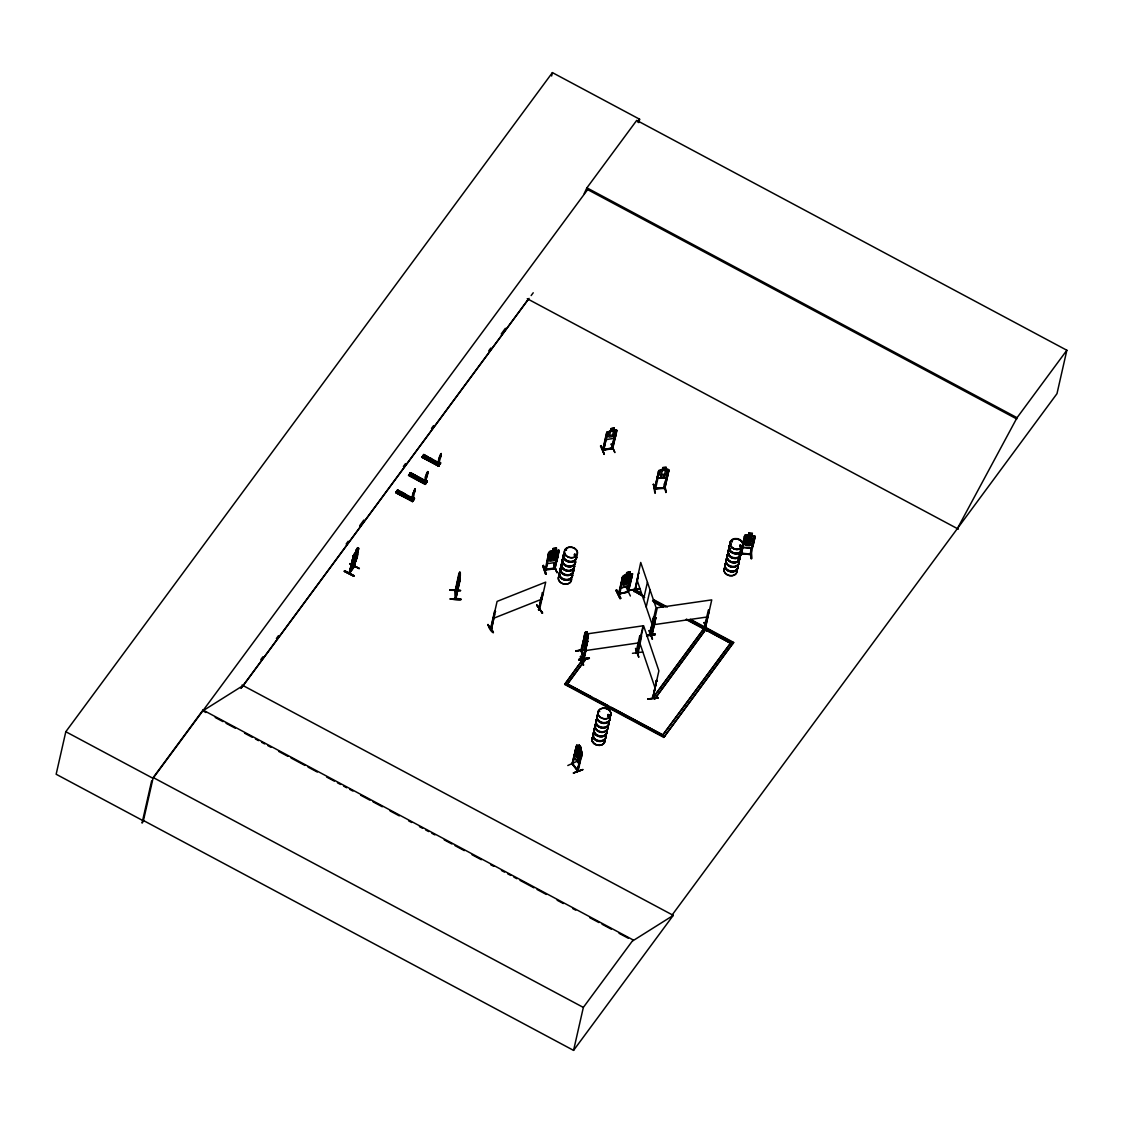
<?xml version="1.0" encoding="UTF-8"?>
<svg xmlns="http://www.w3.org/2000/svg" width="1123" height="1123" viewBox="0 0 1123 1123"><rect width="100%" height="100%" fill="white"/><g stroke="black" fill="none" stroke-linecap="round" stroke-linejoin="round"><path stroke-width="1.5" d="M743.215 547.505L742.612 545.231L743.215 547.505L751.385 548.192L753.042 546.115L751.385 548.094M745.167 538.97C741.278 540.093 752.564 538.268 753.266 539.658M747.539 539.265L748.016 537.075L751.484 537.37M754.319 540.5L750.88 539.616L752.466 540.374M576.071 755.582L576.562 756.523L578.064 755.877L579.229 760.089L578.57 755.961M425.392 481.43L426.403 481.402M426.558 481.528L425.687 481.009L427.751 473.415M741.812 552.825L740.745 552.642L741.741 553.176M741.671 553.737C740.057 552.6 746.907 554.088 750.01 553.765M743.538 541.061L744.142 543.251L752.312 544.009L753.968 542.044L752.242 543.939L744.142 543.251L743.665 540.977M745.419 536.71L744.465 536.331L745.419 536.71L741.447 553.807L740.633 553.667L744.816 535.362L746.093 534.716L755.246 536.415L752.929 546.185M746.093 534.716L744.816 535.362L742.724 545.329M748.465 534.941L748.943 532.849L752.41 533.172L751.806 535.418L753.393 536.275L751.568 544.276L749.448 545.806L746.205 545.525L744.844 543.7L745.742 539.798L747.637 539.251M751.161 554.06C749.715 552.376 751.343 556.053 750.276 553.569M751.259 550.116L751.61 558.791L751.301 549.863M751.315 550.172L751.02 558.735M753.884 537.51L754.853 537.299L753.884 537.51L750.192 553.934M647.831 698.969L658.148 697.888M655.172 634.298L646.722 635.141L655.214 633.934M655.285 634.677L646.581 635.506M658.036 697.537L647.789 698.997L658.148 697.93M450.267 599.247C462.115 596.622 466.789 602.504 450.267 598.784M460.865 599.387L450.253 598.882L460.921 599.078M578.977 660.043C610.421 655.004 557.527 662.317 589.182 658.541M578.864 659.664L589.07 658.19M578.906 659.285L589.112 657.811M426.965 481.739L427.231 480.967L425.533 480.054L423.638 483.143L423.947 482.216L425.968 483.087L425.884 481.627M585.434 651.143L586.192 649.964C584.606 654.33 582.753 643.142 583.286 641.752M583.946 640.728L585.729 645.486C582.36 642.103 585.069 622.254 588.003 638.327M354.363 566.525L354.363 565.753L354.18 567.129M413.264 498.556L415.089 488.814L414.668 490.554M413.376 498.738L412.759 498.373M425.505 483.718L426.361 481.5M629.526 573.825L630.003 571.733L629.456 574.007L632.614 573.825L628.29 592.102L618.773 593.913M628.543 591.414L627.181 592.032L628.824 585.195M455.475 591.33L459.658 572.267L455.433 591.512L455.573 590.052M455.657 590.81L455.643 590.122M459.869 577.826L455.868 598.503L455.461 597.534M455.826 598.952L459.981 580.647L459.546 572.267M412.773 493.713L411.888 499.889M425.491 477.247L425.533 476.433M439.921 463.574L438.812 463.336L441.1 455.587M441.283 453.678C440.019 457.58 442.111 452.162 440.581 453.903M457.833 580.928L458.381 577.896L458.086 587.526M403.48 494.008L403.003 495.018M416.057 477.893L417.237 477.429M429.435 459.854L429.084 458.998M566.329 550.13L565.501 549.947L566.582 549.793M566.062 549.526L566.062 550.003M574.681 554.116L575.917 554.692L574.723 555.169M599.317 710.971L599.738 711.687M608.062 716.067L608.891 715.491L609.691 716.39M608.399 716.362L609.382 715.941L608.863 716.614M731.087 541.749L732.154 541.946M732.14 541.468L731.789 541.23M739.776 546.69L740.099 545.876M740.366 545.946L740.815 546.915M740.324 546.887L740.183 546.003M740.604 547.013L741.362 546.115M741.292 547.294L741.601 546.143M424.634 482.623L425.364 477.177M439.191 462.915L437.914 464.403L438.756 459.026M438.04 464.473L439.037 459.321M494.625 614.421L491.635 628.515L495.369 611.151L494.555 611.474L490.597 628.529L491.846 627.813M539.573 609.452L538.563 609.859L541.216 597.464M455.615 590.712L455.77 598.952M638.833 122.632L639.605 119.22L552.404 72.616L65.808 731.719L56.15 774.252L143.365 820.857L153.205 777.537L203.01 710.059L633.147 939.951L632.965 940.737L673.182 915.456L672.186 914.908L1056.982 393.668L1066.85 350.25L636.727 120.372L586.908 187.836L584.157 193.647M151.633 780.892L142.045 823.075L143.8 820.688M205.93 712.515L202.828 710.859L203.01 710.059M344.34 571.326C373.594 585.63 324.884 561.36 353.605 576.225M349.815 563.914L359.346 568.463L350.081 563.507M354.728 566.048L349.478 573.502L353.478 555.604L349.085 573.32L349.66 572.533M353.478 555.604L349.407 573.488L353.703 555.043M351.429 566.876L352.748 561.219L357.24 554.467M353.38 562.483L354.657 553.934L357.69 547.645L356.44 556.166M353.759 560.798L355.472 554.06M356.342 549.961L356.188 550.663L357.198 549.273M355.247 556.053L354.854 558.033M356.482 552.67L355.317 554.762M357.142 549.877L357.619 547.785M356.202 555.871L357.086 550.635L354.615 556.685L356.202 554.537M353.703 567.073L355.977 556.713L353.534 562.791L355.093 560.63M356.903 551.786L356.131 556.025L356.805 555.562M354.026 567.241L358.083 549.358M354.222 567.157L358.756 548.164L356.272 559.928M351.471 568.238L351.485 566.792C350.98 574.414 361.845 547.462 356.033 555.969M414.036 499.482L397.247 490.611L397.668 489.909L399.325 490.962M397.626 493.151L399.367 490.807M398.763 493.755L400.49 491.411L402.146 492.464M400.462 494.667L402.188 492.323M401.964 495.468L403.69 493.123L405.389 494.036L403.648 496.38M426.628 481.051L425.336 484.041L408.688 474.987L425.406 484.097L427.063 481.697L410.414 472.643L427.147 481.711L426.558 482.511L409.853 473.583L410.358 472.839M410.372 475.885L412.071 473.695M411.481 476.643L413.208 474.299M413.208 477.401L414.906 475.197M414.71 478.201L416.408 476.012M412.759 500.984L411.2 499.482L410.892 500.409L412.787 497.321L414.485 498.233L413.811 499.777L397.275 490.498L413.938 499.538M416.408 479.114L418.093 476.91M412.913 493.769L415.145 488.842M412.52 498.107L412.787 497.321M412.703 501.293L413.882 498.317L413.067 500.268M425.477 455.545L423.806 454.492L423.245 455.447L439.977 464.346L440.174 462.985L439.753 463.743M413.755 499.637L414.036 498.401L412.759 498.458M423.778 457.735L425.505 455.391M424.901 458.338L426.642 456.008L428.298 457.061M426.6 459.251L428.326 456.907M428.102 460.051L429.828 457.721L431.499 458.774M425.533 476.924L426.768 472.853M425.856 476.012L427.905 471.674M429.8 460.963L431.527 458.619M426.501 482.371L426.782 481.121M440.623 462.816L438.798 462.1L440.623 462.816L438.728 465.905L439.037 464.978L437.338 464.08L437.044 464.992L438.77 462.648M438.672 462.69L438.939 461.918M551.632 76.013L552.404 72.616M449.902 590.249L460.584 590.501L449.986 589.856M455.054 591.4L458.886 573.614M459.869 572.519L459.812 574.499C461.707 567.494 456.626 582.991 459.04 583.132M460.346 573.221L460.248 575.608L460.402 574.92M459.223 582.009L459.56 581.251L455.362 599.106L455.166 589.912M455.727 598.292L459.925 579.229L460.304 572.239M487.831 624.781C499.468 637.822 489.417 632.488 488.028 624.43M546.241 574.218L543.42 565.416L542.802 565.852L545.666 574.302L546.311 573.867M545.034 569.558L554.959 568.378M547.322 562.89L545.862 570.021L549.638 552.684L548.726 552.825L545.09 570.203L544.894 569.221M547.14 561.682C547.561 567.452 547.224 552.656 549.273 551.842L550.41 550.93L559.24 550.467L554.874 568.785L558.819 551.674L557.892 551.8L554.144 568.842C553.555 567.494 555.534 567.34 554.86 568.743M547.182 561.767L549.54 555.183L558.356 554.636L557.078 560.251L555.464 562.511L547.589 563.634M548.094 559.493L549.638 552.684M546.297 573.867L545.694 574.274L542.802 565.824M538.787 609.831L539.531 608.568M538.815 609.859L542.339 592.537M539.587 608.989L538.479 609.55L539.391 608.582M538.759 609.27L543.35 592.481L542.521 592.804M551.842 554.916L552.291 552.741L555.66 552.319L552.291 552.741M552.713 550.691L553.162 548.515L556.517 548.024L556.039 550.116M555.632 552.221L555.057 554.495L556.531 554.846M542.212 613.2L536.878 605.086L542.353 612.849M553.709 563.943L557.008 572.674L553.723 564.223M554.004 568.42L555.478 561.711M604.202 454.38L601.1 445.62L600.482 446.07L604.146 454.31M602.812 449.705L606.532 433.001L607.459 432.846M602.911 450.337L606.996 432.018L615.951 429.786L616.99 430.418L612.596 448.695L616.443 431.33L615.53 431.485L611.67 448.807L612.835 447.698M607.094 432.018L606.308 439.626L614.099 438.307L615.713 436.033M603.837 449.523L603.627 450.253L607.066 434.545M607.557 433.141L603.683 450.183M610.519 430.797L610.968 428.607L614.281 428.045L610.996 428.705L610.617 430.853L608.792 431.822L607.908 435.738L609.185 437.128L612.288 436.608L614.323 434.643L615.222 430.741L613.72 430.32L614.281 428.045M613.677 430.235L614.155 428.144M611.165 444.259L614.885 452.583L611.249 443.908M611.895 448.807L614.379 436.58M690.491 619.363L733.628 642.426L663.791 737.39L564.672 684.412L583.076 659.089L584.76 660.591L567.466 684.005L584.872 660.057M565.669 683.037L664.802 736.014M586.15 649.656L576.001 650.75M583.876 658.26C580.844 655.762 582.739 648.196 580.83 650.61L585.125 633.442L581.11 651.242M581.012 649.796L581.195 651.354L585.49 632.052M583.665 665.069C576.661 648.266 584.185 659.875 583.188 665.195L580.268 656.702L580.9 656.295M587.076 631.996C589.126 639.591 586.683 627.799 586.501 634.27L585.981 633.569L585.097 637.471L586.066 643.128L586.922 642.833L586.641 640.91M587.09 632.165L586.613 634.256L585.995 632.291M587.175 632.965L587.582 635.337M583.946 658.05L587.806 638.931L587.736 634.635M587.54 636.867L587.975 634.748M582.332 661.026L586.206 643.704L587.231 643.858L586.206 643.704M582.57 661.082L588.649 633.667L643.072 625.806L636.783 653.263L635.969 652.688M564.672 684.412L583.076 659.089M583.469 660.857L583.258 659.889L583.427 660.928M583.735 658.878L585.743 649.473M586.515 646.062L587.666 640.966L583.286 660.984M585.995 650.231L584.1 658.822L581.223 650.371M567.803 765.521L576.871 761.38M572.59 762.938L572.702 764.552L576.38 746.627L572.154 763.893L577.755 771.403L577.685 769.817L577.685 770.659M574.569 754.993L576.759 745.335M572.646 763.022L572.702 764.552L576.057 746.767M578.71 747.02L579.187 744.928L578.654 747.216L577.671 746.598L575.874 754.572L578.191 759.864L579.51 759.443L580.394 755.526L580.17 751.498L578.387 748.943M579.454 745.84L580.409 748.058L580.563 747.356M573.53 772.961C601.774 762.671 554.467 779.713 582.697 769.788M576.787 750.515L577.334 753.449L579.047 755.807L580.352 755.4L580.956 747.441L579.089 744.97L580.858 747.483M581.026 747.455L580.451 749.588M577.194 770.631L581.363 753.477L577.587 771.262M577.601 770.56L581.363 753.477M581.714 751.315C582.781 756.958 579.791 765.296 575.481 753.842L575.425 750.852L575.58 753.8M582.233 752.817L578.064 771.262L572.253 763.191M626.325 574.639L622.984 576.296L618.633 594.53L619.559 594.39L623.476 577.264L622.451 577.208L618.492 594.235L628.164 591.779M623.04 576.197C621.328 577.011 621.173 591.526 620.935 586.038M619.433 593.969L619.573 593.969M620.668 598.152L616.541 589.94L620.682 598.138L620.064 598.629L615.994 590.375L620.064 598.615M626.03 576.815L625.609 578.991L623.377 579.58M626.494 577.025L626.325 577.713L628.403 576.506M626.48 581.461L629.638 578.612L627.055 581.56L628.613 583.469L626.325 582.177L623.097 584.943L625.75 581.896C621.96 580.072 626.466 578.64 626.325 581.391M629.975 578.387L628.543 578.12C632.446 572.772 620.556 579.201 629.062 576.113M631.154 574.99L627.546 592.298M628.248 592.172L632.179 575.046L631.294 575.271M629.568 590.459L639.829 588.578L629.624 590.08M658.724 470.621L667.988 469.428L665.771 469.554L666.22 467.365L662.795 467.575L662.317 469.667L658.724 470.621L654.639 489.01L658.836 470.649M630.382 596.004L626.395 587.708M655.565 488.884L659.369 471.576M653.502 484.462L654.863 493.067M644.686 597.38L634.018 591.091L635.028 589.715L641.191 593.014M635.155 589.21L634.818 590.656L640.728 562.455L656.043 607.585L649.852 635.014L650.049 634.186M638.65 573.558L638.734 572.744L634.818 590.656L634.916 589.772M660.535 478.201L662.893 467.645M635.169 590.6L638.257 576.787M663.735 478.005L666.22 467.365L662.823 467.673M666.543 476.208L663.918 488.491L667.708 471.099M667.918 469.498L668.901 470.13L664.76 488.449L665.041 487.438M654.737 488.968L664.844 488.351L668.999 469.99L667.904 469.4M664.605 483.845L665.967 492.141M643.563 599.233L647.438 582.219M632.474 653.305L642.595 652.028M638.945 657.137L635.534 648.406L638.524 656.885M639.703 635.983L640.728 636.137L639.703 635.983L635.829 653.305L636.755 652.168M646.202 606.981L650.063 589.968M636.615 652.786L640.615 635.843M641.598 635.983L638.061 653.811L637.429 652.435M648.968 630.761L652.421 639.184L649.431 630.649M649.487 634.27L653.783 617.103L650.203 634.972L650.077 633.428L649.824 634.242M649.754 634.972L653.783 617.103M705.595 626.718L704.626 627.448L705.595 627.28L711.743 599.879L657.32 607.74L651.003 635.099L652.168 634.018M655.888 617.931L651.944 635.057L655.79 617.636L654.863 617.776L655.79 617.636M656.632 680.341L652.716 698.253L656.632 680.341L653.067 698.197L653.039 696.807M652.716 698.253L658.892 670.824L643.591 625.693L637.345 652.954M143.449 820.506L573.572 1050.384L583.342 1007.415L633.147 939.951M654.695 699.011L705.791 629.442L654.695 699.011L652.898 698.043M663.791 737.39L733.628 642.426M704.247 622.493L706.634 628.389M704.5 627.378L709.287 609.929L708.36 610.056L704.402 627.083L705.623 627.21M705.455 627.336L709.287 609.929M707.574 631.168L704.191 622.493M740.703 553.737L740.857 552.684M749.041 532.92L748.564 535.11L746.669 535.643L745.77 539.559L747.132 541.384L750.375 541.693L752.494 540.177M750.866 554.692L755.133 536.345L754.123 535.629M957.372 528.596L1017.045 417.714L1066.85 350.25M583.511 657.502L584.297 658.106L583.427 658.12M602.574 450.028L612.807 448.049M603.065 449.747L603.907 449.691M424.508 482.553L427.526 474.72M582.233 660.731L583.483 660.282M651.003 634.79L651.228 634.116M413.994 490.653L415.033 488.87M438.925 458.788L441.311 453.524M440.062 454.955L439.051 458.366M356.749 557.977L351.696 566.259M356.328 559.858L351.359 568.182M356.426 556.657L357.479 553.793L356.524 556.713M414.78 491.986L414.963 490.498M440.918 456.57L440.932 455.208M344.593 570.933L353.815 575.931M344.663 570.652L353.927 575.566M349.155 573.151L354.671 566.02M354.7 562.3L355.921 559.465M357.058 553.386L352.917 559.282M664.746 488.028L654.47 488.603L665.097 487.733M654.695 488.365L655.607 487.929L655.678 488.87M664.03 488.449L663.89 487.452L664.928 487.438M412.969 493.208L413.643 492.183M353.155 564.462L354.573 558.187L352.594 561.205M354.461 553.667L353.745 555.141L358.321 548.249M412.464 501.63L395.731 492.744L396.335 491.916M425.785 483.578L425.182 484.406L408.477 475.478L409.081 474.65L425.771 483.592L408.983 474.734M438.616 466.213L421.869 457.328L423.806 454.492M412.436 501.672L413.039 500.844L396.335 491.944M438.574 466.256L439.177 465.427L422.037 457.061L438.714 466.017L422.08 456.836L438.84 465.905M439.949 464.361L440.553 463.532L423.722 454.745M404.069 495.327L404.252 494.232L403.269 494.176M415.763 476.994L415.749 477.752M429.056 459.125L429.828 458.591M566.371 549.961L565.852 549.61M607.711 715.814L608.582 715.393M740.029 545.904L740.366 546.662M741.32 546.845L740.773 545.89M439.683 463.294L439.36 464.936L439.893 463.406M427.021 472.657L427.624 471.716M353.801 558.061L354.868 556.264M602.756 449.944L612.442 448.274M612.667 448.667L602.784 450.309M355.233 556.418L356.089 555.366M582.332 660.717L583.258 660.577M704.683 626.802L705.567 626.311M554.93 568.715L545.076 570.147M554.215 568.224L555.197 568.041M395.872 492.506L412.801 501.167L395.998 492.379M397.584 490.147L414.401 498.977L412.59 501.307M408.856 474.973L410.414 472.643M422.473 456.528L439.051 465.554M423.385 455.194L440.118 464.08M630.312 583.539L628.782 585.855L621.44 587.806M621.342 587.891L628.894 585.995L630.452 583.623M493.362 632.53L487.915 624.711M629.666 581.672L631.182 579.384M621.777 581.784L622.226 583.735L629.764 581.812L631.337 579.454M614 438.167L615.572 435.949M357.002 551.842L355.331 554.158M353.633 557.822L357.605 552.432L353.731 557.878M354.643 556.896L356.258 554.664M547.926 557.541L548.487 559.465L556.348 558.342L557.963 556.082M587.638 189.619L153.023 778.323L65.808 731.719M637.527 122.042L639.605 119.22M260.789 659.65L262.866 656.829M276.398 638.51L278.476 635.688M346.137 544.037L348.214 541.216M359.669 525.718L363.824 520.075M403.382 466.494L405.459 463.673M431.485 428.425L433.562 425.617M488.73 350.881L490.807 348.074M501.223 333.966L505.378 328.323M528.259 299.265L240.982 688.385L243.059 685.577L202.828 710.859M242.049 687.192L529.073 298.395M531.151 295.574L533.228 292.766M397.668 489.909L395.9 492.393L412.773 501.209M356.089 550.003L357.802 547.701M353.801 555.773L353.015 556.236M352.425 562.076L355.514 558.033M411.2 499.482L412.759 500.577M425.533 480.054L427.231 480.967M413.039 498.317L411.762 499.819L412.899 494.738M414.485 498.233L412.66 497.503M438.896 465.161L439.753 464.136M633.905 591.624L635.267 590.165M654.821 698.478L653.024 697.509L703.995 628.487L653.951 696.639M573.572 1050.384L673.253 915.357L242.049 685.03M572.14 763.696L576.604 745.265L577.531 745.49L576.661 745.377M573.221 763.794L572.449 763.556M604.202 454.071L601.1 445.62M579.777 759.639L580.802 758.376M574.499 754.923L574.667 757.871L579.075 763.766L580.226 762.419M649.501 630.396L652.421 639.184M543.392 565.431L546.101 574.204M655.299 493.025L653.642 484.153L652.996 484.546M635.281 589.898L634.579 589.126L634.734 590.558M637.639 653.811L637.78 653.193M653.179 697.495L652.477 696.723L653.193 697.397M584.213 658.12L581.644 650.863M630.003 578.205L628.024 580.282L625.034 581.054L623.812 579.791L626.802 572.548L630.045 571.818M552.881 557.387L556.152 555.029L553.485 557.766L555.127 559.9L552.713 558.313L549.358 560.784L552.109 557.963C548.024 555.45 552.979 554.93 552.769 557.541M429.126 458.97L430.488 459.068M404.238 495.243L404.378 494.373M574.541 554.201L574.218 555.015M741.264 546.733L741.138 546.003M349.604 572.014L354.222 566.371M349.871 563.788L359.135 568.701M556.573 554.664L554.509 556.573L551.393 557.022L550.088 555.59L550.986 551.688L552.811 550.747L553.162 548.515M623.293 579.44L622.156 580.549L630.733 577.461M740.717 553.302L751.09 554.622L740.604 553.639M748.578 542.283L752.017 540.444L749.266 542.676L751.006 545.343L748.465 543.055L744.984 544.837L747.834 542.535L746.191 539.952L748.606 542.283M549.54 555.183L548.305 556.096M490.891 627.785L490.835 628.824L497.096 601.409L545.694 582.135L539.559 609.536L538.661 609.817M625.511 578.949L623.812 580.029L622.914 583.932L624.135 585.181L627.111 584.395L629.091 582.29L630.901 574.302L629.456 574.007M430.221 459.911L430.6 459.11L429.168 459.489M416.043 476.784L415.875 477.893M608.427 715.421L608.161 716.32M609.396 716.628L607.768 715.969M427.61 471.534L427.877 473.485M551.912 554.888L550.088 555.843L549.189 559.745L550.481 561.163L553.597 560.686L555.646 558.749L557.457 550.747L555.941 550.298L556.376 548.108L553.288 548.656M354.278 566.287L354.419 565.669M575.874 749.266L577.966 751.189M574.667 757.871L579.075 763.766M581.489 756.818L575.832 749.42M662.444 469.821L660.577 470.621L659.678 474.538L661.012 476.11L664.212 475.913L666.304 474.131L667.188 470.228L665.63 469.639M585.434 642.117C583.525 641.64 584.255 644.855 585.532 643.128L585.659 646.932M577.419 745.419L581.77 751.301M572.856 764.103L577.545 769.971M495.566 611.417L494.555 611.474M491.004 628.768L491.692 628.431M493.222 618.422L541.833 599.149M628.585 578.205L631.73 577.994L630.663 577.545M628.389 578.808L625.399 579.608L624.514 583.511L627.49 582.725L629.287 574.709L626.297 575.467L625.413 579.37L628.403 578.612M403.157 495.046L404.098 495.215M739.832 546.41L741.264 547.168M626.929 572.674L629.933 571.916M623.476 577.264L622.451 577.208M615.966 590.417L616.597 589.926L620.612 598.489M619.671 593.52L627.42 591.863M615.643 431.779L616.443 431.33M603.795 449.397L611.67 448.063M554.86 555.099L551.744 555.576L550.86 559.493L553.976 559.015L555.787 551L552.656 551.449L551.772 555.352L554.888 554.902M584.676 636.109L587.161 642.384M629.554 590.319L639.591 588.466M654.035 617.861L653.418 617.159M646.792 635.969L655.285 634.621M704.598 627.364L705.525 627.224M656.899 681.1L656.281 680.398M549.737 552.979L548.726 552.825M548.487 559.465L556.348 558.342M545.989 569.235L553.92 568.098L554.032 568.814M556.994 572.632L553.653 563.928M585.378 634.2L584.76 633.498M653.46 624.753L707.869 616.892M587.582 641.78L587.666 640.966M584.311 649.431L575.945 651.129M575.931 650.989L586.234 649.305M584.788 650.68L639.212 642.819M536.878 605.339L542.718 612.99M542.311 613.116L536.822 605.086M662.289 470.523L665.476 470.326M661.391 474.425L664.591 474.243M658.134 478.173L666.009 477.71L667.609 475.619L666.093 477.865L658.036 478.258L657.446 476.236M659.426 471.871L658.429 471.618M667.778 471.393L668.648 471.042M664.605 483.887L665.939 492.421M655.706 488.14L663.833 487.677M651.873 634.635L651.228 635.113M582.612 660.464L583.567 660.408M416.212 476.854L416.97 477.078M740.492 545.722L741.475 546.017M575.481 555.562L574.4 555.127M460.514 590.698L449.902 589.772M455.531 591.063L455.489 598.391M748.115 537.243L751.357 537.524M745.195 539.138L747.637 539.335M750.726 540.219L747.483 539.938L746.584 543.855L749.827 544.122L751.652 536.106L748.409 535.811L747.511 539.714L750.754 540.023M743.314 547.35L751.315 548.024M349.8 571.916L349.604 572.8M704.261 622.774L707.041 631.294M608.694 715.267L609.199 715.421A6.766 5.348 12.8 0 1 603.598 723.015A6.766 5.348 12.8 0 1 597.661 714.481M664.184 483.859L665.827 492.492M583.665 658.766L580.9 650.498M632.502 573.881L624.135 575.201M576.773 750.669L577.868 751.231M351.653 564.883L351.794 566.301L351.808 564.855M586.908 187.836L1017.045 417.714M586.627 189.071L1016.764 418.963M527.249 298.718L958.382 529.144M653.516 599.598L667.385 607.01M634.902 590.249L641.065 593.548M653.389 600.131L665.714 606.715M690.378 619.896L733.516 642.946M634.018 591.091L643.268 596.032M652.505 600.973L663.3 606.729M686.406 619.082L732.505 644.321L686.279 619.615M653.923 602.321L663.174 607.262M423.806 482.399L425.505 483.311M397.275 490.498L414.148 499.328M582.963 659.622L584.76 660.591M567.199 683.851L591.596 696.892M594.657 698.534L608.371 705.862M611.431 707.49L663.286 735.2M564.785 683.879L663.918 736.856M215.209 717.471L222.944 721.612M226.046 723.268L235.325 728.223M244.603 733.193L252.338 737.32M255.44 738.976L258.529 740.633M261.631 742.289L264.719 743.945M267.821 745.588L270.91 747.244M278.644 751.385L287.923 756.341M291.025 757.997L304.951 765.437M308.039 767.093L317.332 772.048M326.611 777.018L334.345 781.145M337.447 782.801L340.536 784.458M343.624 786.114L346.726 787.77M349.815 789.413L352.917 791.069M360.651 795.21L369.93 800.166M373.033 801.822L382.311 806.777M390.046 810.918L399.325 815.874M408.618 820.843L411.706 822.499M419.441 826.626L422.543 828.283M425.631 829.939L428.733 831.596M431.822 833.252L434.91 834.894M444.203 839.864L451.937 843.991M455.026 845.647L464.318 850.616M472.053 854.743L481.332 859.713M490.611 864.668L493.713 866.324M501.448 870.451L504.536 872.108M507.638 873.764L510.726 875.421M513.829 877.077L516.917 878.719M520.019 880.376L533.944 887.816M537.033 889.472L546.311 894.441M557.148 900.225L563.339 903.538M572.618 908.493L575.72 910.149M589.645 917.589L598.924 922.559M602.012 924.201L611.305 929.17M619.04 933.297L628.319 938.266M153.205 777.537L583.342 1007.415M615.895 429.856L616.878 430.46M559.24 550.467L558.229 549.905M753.196 539.812L754.193 540.612M585.729 638.327L585.083 637.639L584.199 641.542L585.209 647.185M574.639 554.902L575.86 554.565M577.699 751.933L579.454 754.277L578.57 758.179L576.815 755.835L578.598 747.862L580.324 750.22L579.426 754.137L577.713 751.778M575.636 753.786L579.875 759.597M605.76 437.717L606.308 439.626M586.192 636.067L587.161 638.833M585.574 639.015L586.487 641.612M557.078 560.251L555.464 562.511M649.824 634.93L649.529 634.27M635.829 652.575L635.941 653.291M636.867 579.468L652.168 624.599M639.717 642.707L655.032 687.823M587.385 636.853L587.891 638.341M585.574 638.861L586.445 641.444M459.714 573.797L459.925 574.499M657.573 476.222L658.162 478.272M459.995 579.089L459.77 575.201L458.984 581.728M352.425 560.616L352.524 562.132M575.439 562.047A6.668 5.278 12.8 0 1 567.199 566.61A6.668 5.278 12.8 0 1 563.072 558.496M575.594 561.781A6.766 5.348 12.8 0 1 567.241 566.399A6.766 5.348 12.8 0 1 563.044 558.173M574.358 564.434A6.682 5.292 12.8 0 1 566.343 570.386A6.682 5.292 12.8 0 1 563.241 561.233A6.626 5.25 12.8 0 0 566.385 570.245A6.626 5.25 12.8 0 0 574.33 564.322M576.661 557.092A6.766 5.348 12.8 0 1 568.308 561.711A6.766 5.348 12.8 0 1 564.111 553.485M575.411 562.623A6.654 5.264 12.8 0 1 566.568 565.529A6.654 5.264 12.8 0 1 563.255 557.71M576.492 557.359A6.654 5.264 12.8 0 1 568.266 561.907A6.654 5.264 12.8 0 1 564.153 553.807M575.65 561.542A6.766 5.348 12.8 0 1 567.297 566.16A6.766 5.348 12.8 0 1 563.1 557.934M576.717 556.854A6.766 5.348 12.8 0 1 568.364 561.472A6.766 5.348 12.8 0 1 564.167 553.246M576.689 556.573A6.668 5.278 12.8 0 1 568.449 561.121A6.668 5.278 12.8 0 1 564.308 553.007M572.154 574.035A6.668 5.278 12.8 0 1 564.167 579.987A6.668 5.278 12.8 0 1 561.065 570.849M572.309 573.755A6.766 5.348 12.8 0 1 564.195 579.777A6.766 5.348 12.8 0 1 561.065 570.512M571.284 577.966A6.682 5.292 12.8 0 1 563.269 583.932A6.682 5.292 12.8 0 1 560.166 574.765M571.312 577.812A6.682 5.292 12.8 0 1 563.297 583.778A6.682 5.292 12.8 0 1 560.195 574.611M574.414 566.413A6.626 5.25 12.8 0 1 566.217 570.933A6.626 5.25 12.8 0 1 562.118 562.876M574.527 566.174A6.682 5.292 12.8 0 1 566.259 570.737A6.682 5.292 12.8 0 1 562.118 562.609M573.376 569.052A6.766 5.348 12.8 0 1 565.262 575.088A6.766 5.348 12.8 0 1 562.132 565.824M572.323 573.249A6.654 5.264 12.8 0 1 564.35 579.187A6.654 5.264 12.8 0 1 561.247 570.063M573.207 569.347A6.654 5.264 12.8 0 1 566.076 575.481A6.654 5.264 12.8 0 1 561.107 567.185M572.365 573.502A6.766 5.348 12.8 0 1 564.251 579.538A6.766 5.348 12.8 0 1 561.107 570.273M573.432 568.814A6.766 5.348 12.8 0 1 565.318 574.85A6.766 5.348 12.8 0 1 562.174 565.585M573.404 568.561A6.668 5.278 12.8 0 1 567.115 574.808A6.668 5.278 12.8 0 1 560.63 567.634M561.275 566.399A6.668 5.278 12.8 0 1 562.3 565.36M608.694 721.892A6.668 5.278 12.8 0 1 603.276 728.167A6.668 5.278 12.8 0 1 595.723 722.328M595.92 720.966A6.668 5.278 12.8 0 1 596.566 719.731M608.848 721.598A6.766 5.348 12.8 0 1 601.605 727.83A6.766 5.348 12.8 0 1 596.552 719.408M608.048 727.227A6.668 5.278 12.8 0 1 599.808 731.775A6.668 5.278 12.8 0 1 595.667 723.675M608.062 726.946A6.626 5.25 12.8 0 1 599.879 731.48A6.626 5.25 12.8 0 1 595.766 723.409M608.147 714.354A6.766 5.348 12.8 0 1 608.652 721.696A6.766 5.348 12.8 0 1 599.682 721.991A6.766 5.348 12.8 0 1 597.618 714.719M608.877 721.106A6.668 5.278 12.8 0 1 601.731 727.255A6.668 5.278 12.8 0 1 596.748 718.945M608.006 714.691A6.654 5.264 12.8 0 1 608.498 721.907A6.654 5.264 12.8 0 1 599.682 722.201A6.654 5.264 12.8 0 1 597.647 715.042M608.905 721.359A6.766 5.348 12.8 0 1 601.661 727.592A6.766 5.348 12.8 0 1 596.594 719.169M609.256 715.07A6.668 5.278 12.8 0 1 603.655 722.665A6.668 5.278 12.8 0 1 597.815 714.242M605.901 736.66A6.668 5.278 12.8 0 1 597.661 741.222A6.668 5.278 12.8 0 1 593.52 733.108M605.802 734.989A6.766 5.348 12.8 0 1 598.559 741.222A6.766 5.348 12.8 0 1 593.505 732.786M604.764 739.187A6.668 5.278 12.8 0 1 596.762 745.139A6.668 5.278 12.8 0 1 593.674 736A6.682 5.292 12.8 0 0 596.804 744.998A6.682 5.292 12.8 0 0 604.806 739.046M604.778 738.934A6.626 5.25 12.8 0 1 598.545 745.153A6.626 5.25 12.8 0 1 592.088 738.022M592.733 736.786A6.626 5.25 12.8 0 1 593.758 735.776M607.908 727.648A6.626 5.25 12.8 0 1 599.724 732.168A6.626 5.25 12.8 0 1 595.611 724.11M606.869 730.287A6.766 5.348 12.8 0 1 599.626 736.52A6.766 5.348 12.8 0 1 594.572 728.097M605.83 734.484A6.668 5.278 12.8 0 1 598.685 740.633A6.668 5.278 12.8 0 1 593.702 732.322M606.771 733.333A6.668 5.278 12.8 0 1 597.899 736.239A6.668 5.278 12.8 0 1 594.586 728.406M605.859 734.737A6.766 5.348 12.8 0 1 598.615 740.969A6.766 5.348 12.8 0 1 593.562 732.547M606.925 730.048A6.766 5.348 12.8 0 1 599.682 736.281A6.766 5.348 12.8 0 1 594.629 727.858M606.897 729.782A6.668 5.278 12.8 0 1 598.91 735.733A6.668 5.278 12.8 0 1 595.808 726.595M740.759 552.334A6.668 5.278 12.8 0 1 732.758 558.285A6.668 5.278 12.8 0 1 729.655 549.133M740.913 552.053A6.766 5.348 12.8 0 1 732.8 558.075A6.766 5.348 12.8 0 1 729.655 548.81M739.187 554.944A6.668 5.278 12.8 0 1 737.362 561.837A6.668 5.278 12.8 0 1 728.49 560.251A6.668 5.278 12.8 0 1 728.771 553.077M739.215 554.678A6.626 5.25 12.8 0 1 733.642 562.216A6.626 5.25 12.8 0 1 727.83 553.85M740.211 544.795A6.766 5.348 12.8 0 1 740.324 552.446A6.766 5.348 12.8 0 1 730.848 551.772A6.766 5.348 12.8 0 1 730.722 544.122M740.941 551.547A6.668 5.278 12.8 0 1 732.94 557.499A6.668 5.278 12.8 0 1 729.838 548.347M740.085 545.118A6.668 5.278 12.8 0 1 740.197 552.67A6.668 5.278 12.8 0 1 730.848 551.997A6.668 5.278 12.8 0 1 730.722 544.444M740.282 550.452A6.766 5.348 12.8 0 1 738.429 557.443A6.766 5.348 12.8 0 1 729.431 555.843A6.766 5.348 12.8 0 1 729.711 548.571M741.348 545.764A6.766 5.348 12.8 0 1 739.495 552.755A6.766 5.348 12.8 0 1 730.497 551.154A6.766 5.348 12.8 0 1 730.778 543.869M741.32 545.511A6.668 5.278 12.8 0 1 739.495 552.418A6.668 5.278 12.8 0 1 730.624 550.832A6.668 5.278 12.8 0 1 730.905 543.658M737.727 565.711A6.668 5.278 12.8 0 1 730.568 571.86A6.668 5.278 12.8 0 1 725.584 563.549M737.867 565.431A6.766 5.348 12.8 0 1 730.624 571.663A6.766 5.348 12.8 0 1 725.57 563.227M736.828 569.628A6.668 5.278 12.8 0 1 729.683 575.776A6.668 5.278 12.8 0 1 724.7 567.466M736.842 569.389A6.626 5.25 12.8 0 1 729.739 575.495A6.626 5.25 12.8 0 1 724.798 567.227M739.734 556.699A6.626 5.25 12.8 0 1 731.789 562.609A6.626 5.25 12.8 0 1 728.701 553.527M739.832 556.461A6.682 5.292 12.8 0 1 731.817 562.412A6.682 5.292 12.8 0 1 728.715 553.26M738.246 559.38A6.766 5.348 12.8 0 1 732.561 567.073A6.766 5.348 12.8 0 1 726.637 558.538M737.895 564.925A6.668 5.278 12.8 0 1 730.75 571.074A6.668 5.278 12.8 0 1 725.767 562.763M738.106 559.675A6.668 5.278 12.8 0 1 732.505 567.269A6.668 5.278 12.8 0 1 726.651 558.847M737.923 565.178A6.766 5.348 12.8 0 1 730.68 571.41A6.766 5.348 12.8 0 1 725.626 562.988M738.99 560.489A6.766 5.348 12.8 0 1 731.747 566.722A6.766 5.348 12.8 0 1 726.693 558.299M738.962 560.237A6.668 5.278 12.8 0 1 731.817 566.371A6.668 5.278 12.8 0 1 726.834 558.061M356.96 553.934L355.359 557.808C356.623 558.201 355.233 560.419 354.924 558.721L353.015 562.763L354.166 557.822L355.107 557.822L356.96 553.934M552.867 553.049L552.698 553.751L554.86 552.741L552.867 553.049M553.765 548.922L553.611 549.624L555.773 548.628L553.765 548.922M610.463 431.541L609.564 435.457L612.667 434.924L613.551 431.021L610.463 431.541M611.558 429.014L611.403 429.702L613.551 428.677L611.558 429.014M586.459 634.944L584.676 642.932L585.588 645.514L587.343 637.541L586.459 634.944M586.29 637.036L586.711 639.394L586.29 637.036M578.57 749.911L579.538 752.115L578.57 749.911M627.392 572.884L627.224 573.586L629.315 572.393L627.392 572.884M663.412 468.052L663.244 468.74L665.462 467.926L663.412 468.052M663.131 734.526L730.834 642.819L663.131 734.526M748.606 537.552L750.543 538.422L748.606 537.552M749.532 533.425L751.469 534.309L749.532 533.425M426.937 482.006L410.021 473.232L426.937 482.006M566.315 555.759A6.682 5.292 12.8 0 0 577.362 554.158A6.682 5.292 12.8 0 0 569.15 547.027A6.682 5.292 12.8 0 0 566.315 555.759M566.301 555.969A6.626 5.25 12.8 0 0 577.25 554.397A6.626 5.25 12.8 0 0 569.108 547.308A6.626 5.25 12.8 0 0 566.301 555.969M599.836 716.839A6.682 5.292 12.8 0 0 610.884 715.253A6.682 5.292 12.8 0 0 602.672 708.122A6.682 5.292 12.8 0 0 599.836 716.839M599.808 716.993A6.682 5.292 12.8 0 0 610.856 715.407A6.682 5.292 12.8 0 0 602.644 708.276A6.682 5.292 12.8 0 0 599.808 716.993M731.915 547.28A6.668 5.278 12.8 0 0 742.935 545.694A6.668 5.278 12.8 0 0 734.737 538.577A6.668 5.278 12.8 0 0 731.915 547.28M731.859 547.645A6.626 5.25 12.8 0 0 742.808 546.059A6.626 5.25 12.8 0 0 734.667 538.984A6.64 5.264 12.8 0 0 731.845 547.659A6.64 5.264 12.8 0 0 742.822 546.073A6.64 5.264 12.8 0 0 734.653 538.984A6.626 5.25 12.8 0 0 731.859 547.645"/></g></svg>
